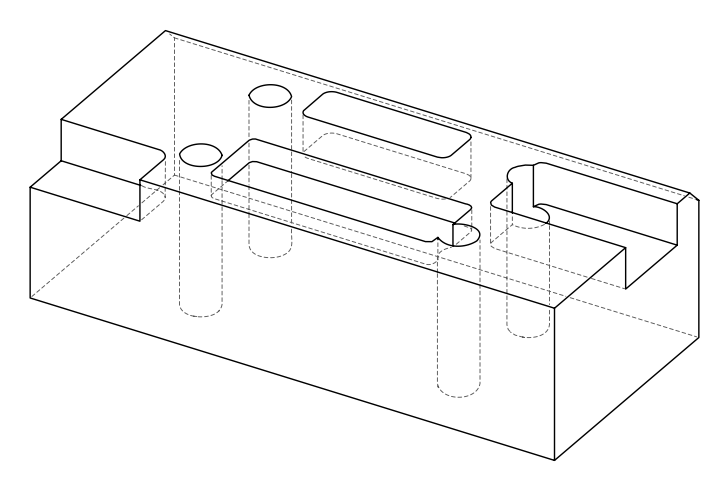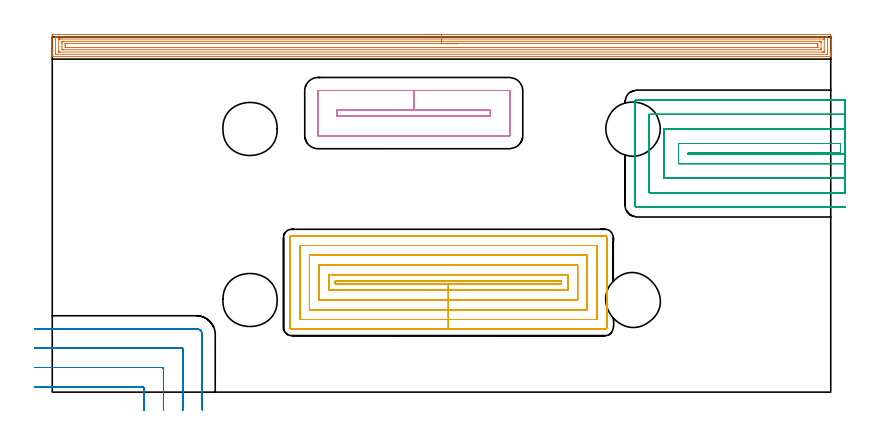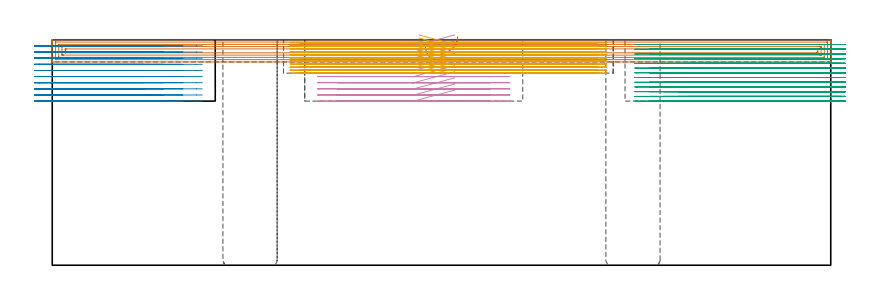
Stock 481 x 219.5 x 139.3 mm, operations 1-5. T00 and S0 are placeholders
(PLAN: 9 operations, 5 tool changes, 170.3 min)
(1 AREA_MILL | FG_CHAMFER_SURFACE | UGT0205_001 | 19.53 min | 45138 mm3)
(2 MILL_CORNER_NOTCH_RECTANGULAR | CORNER_NOTCH_RECTANGULAR | NXT0201_012 | Follow Part, ap 4, ae 75% | 10.47 min | 179042 mm3)
(3 MILL_OPEN_POCKET | POCKET_OPEN | NXT0201_011 | Follow Part, ap 3, ae 75% | 40.2 min | 376829 mm3)
(4 MILL_RECTANGULAR_POCKET | POCKET_RECTANGULAR_STRAIGHT | NXT0201_012 | Follow Part, ap 4, ae 75% | 11.15 min | 222453 mm3)
(5 MILL_RECTANGULAR_POCKET_1 | POCKET_RECTANGULAR_STRAIGHT_1 | NXT0201_009 | Follow Part, ap 2, ae 75% | 52.88 min | 275284 mm3)
(6 MILL_THROUGH_HOLE_FROM_SOLID_MATERIAL | STEP1HOLE | NXT0201_007 | Circular | 9.03 min | 122322 mm3)
(7 MILL_THROUGH_HOLE_FROM_SOLID_MATERIAL_1 | STEP1HOLE_1 | NXT0201_007 | Circular | 9.03 min | 120805 mm3)
(8 MILL_THROUGH_HOLE_FROM_SOLID_MATERIAL_2 | STEP1HOLE_2 | NXT0201_007 | Circular | 9.03 min | 122292 mm3)
(9 MILL_THROUGH_HOLE_FROM_SOLID_MATERIAL_3 | STEP1HOLE_3 | NXT0201_007 | Circular | 9.03 min | 99488 mm3)
(TOOL UGT0205_001 | Chamfer Mill 20 x 3 x 45 deg. | D20 FL50 Z2)
(TOOL NXT0201_012 | ENDMILL 16mm [2P460-1600-NA 1630] | D16 FL38 Z6)
(TOOL NXT0201_011 | ENDMILL 12mm [2P460-1200-NA 1630] | D12 FL38 Z6)
(TOOL NXT0201_009 | ENDMILL 8mm [2P460-0800-NA 1630] | D8 FL26 Z6)
(TOOL NXT0201_007 | ENDMILL 25mm [R216.25-25050GCK54P 1620] | D25 R3 FL54 Z5)
(OP 1 AREA_MILL)
G17 G21 G94 G90
T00 M6
G54
G17 G0 G90 X230.5 Y221. S1061 M3
G43 Z149.3 H0
Z135.6
G94 G1 X230.538 Z134.729 F250.
X230.652 Z133.864
X230.841 Z133.012
X231.103 Z132.18
X231.437 Z131.374
X231.84 Z130.6
X232.308 Z129.864
X232.84 Z129.172
X233.429 Z128.529
X234.072 Z127.94
X234.764 Z127.409
X235.5 Z126.94
X236.274 Z126.537
X237.08 Z126.203
X237.912 Z125.941
X238.764 Z125.752
X239.628 Z125.638
X240.5 Z125.6
X480.381
X480.673 Y220.997 Z125.602
X480.99 Y220.992 Z125.606
X481. Y220.67 Z125.927
Y210.581 Z136.014
Y209.14 Z137.456
Y208.796 Z137.799
Y208.108 Z138.491
Y207.765 Z138.834
Y207.36 Z139.231
Y207.32 Z139.271
X480.992 Y207.302 Z139.288
X480.828 Y207.3 Z139.3
X0.172
X0.01 Y207.303 Z139.288
X0.007 Y207.358 Z139.233
X0. Y207.765 Z138.834
Y208.108 Z138.491
Y208.796 Z137.799
Y210.032 Z136.565
Y210.581 Z136.014
Y211.199 Z135.397
Y220.396 Z126.201
X0.002 Y220.672 Z125.925
X0.01 Y220.992 Z125.606
X0.329 Y220.999 Z125.599
X240.5 Y221. Z125.6
Y219.586 Z127.014
X478.676 Y219.585 Z127.015
X478.84 Y219.583 Z127.017
X478.948 Y219.579 Z127.021
X478.991 Y219.573 Z127.027
X478.994 Y219.561 Z127.039
X478.997 Y219.504 Z127.096
X479. Y219.099 Z127.501
Y209.283 Z137.317
X478.997 Y208.796 Z137.804
X478.994 Y208.746 Z137.854
X478.991 Y208.727 Z137.874
X478.921 Y208.721 Z137.879
X478.758 Y208.716 Z137.884
X478.676 Y208.714 Z137.886
X2.324 Y208.715 Z137.885
X2.16 Y208.717 Z137.883
X2.052 Y208.721 Z137.879
X2.009 Y208.727 Z137.873
X2.006 Y208.739 Z137.861
X2.003 Y208.796 Z137.804
X2. Y209.201 Z137.399
Y219.017 Z127.583
X2.003 Y219.504 Z127.096
X2.006 Y219.554 Z127.046
X2.009 Y219.573 Z127.027
X2.079 Y219.579 Z127.021
X2.242 Y219.584 Z127.016
X2.324 Y219.585 Z127.015
X240.5 Y219.586 Z127.014
Y218.171 Z128.429
X476.807
X476.958 Y218.17 Z128.43
X476.983 Y218.168 Z128.432
X476.989 Y218.166 Z128.434
X476.993 Y218.142 Z128.458
X476.998 Y218.04 Z128.56
X477. Y217.912 Z128.688
Y217.719 Z128.881
X476.999 Y210.389 Z136.211
X476.993 Y210.196 Z136.404
X476.99 Y210.145 Z136.455
X476.973 Y210.135 Z136.465
X476.92 Y210.132 Z136.468
X476.807 Y210.13 Z136.47
X476.367 Y210.129 Z136.471
X475.914 Y210.128 Z136.472
X4.192 Y210.129 Z136.471
X4.042 Y210.13 Z136.47
X4.017 Y210.132 Z136.468
X4.011 Y210.134 Z136.466
X4.007 Y210.158 Z136.442
X4.002 Y210.26 Z136.34
X4. Y210.773 Z135.827
X4.001 Y217.911 Z128.689
X4.007 Y218.104 Z128.496
X4.01 Y218.155 Z128.445
X4.027 Y218.165 Z128.435
X4.08 Y218.168 Z128.432
X4.192 Y218.17 Z128.43
X4.633 Y218.171 Z128.429
X5.086
X240.5
Y216.757 Z129.843
X474.197
X474.957 Y216.75 Z129.85
X474.99 Y216.745 Z129.855
X474.995 Y216.698 Z129.902
X474.998 Y216.592 Z130.008
X475. Y216.38 Z130.22
Y215.955 Z130.645
Y212.386 Z134.214
Y211.929 Z134.671
X474.998 Y211.712 Z134.888
X474.994 Y211.603 Z134.997
X474.99 Y211.554 Z135.046
X474.944 Y211.549 Z135.051
X474.127 Y211.543 Z135.057
X474.057
X6.803
X6.043 Y211.55 Z135.05
X6.01 Y211.555 Z135.045
X6.005 Y211.602 Z134.998
X6.002 Y211.708 Z134.892
X6. Y213.258 Z133.342
Y215.914 Z130.686
Y216.37 Z130.23
X6.002 Y216.588 Z130.012
X6.005 Y216.697 Z129.903
X6.01 Y216.746 Z129.854
X6.056 Y216.751 Z129.849
X6.873 Y216.757 Z129.843
X6.943
X240.5
Y215.343 Z131.257
X472.34 Y215.342 Z131.258
X472.937 Y215.339 Z131.261
X472.977 Y215.336 Z131.264
X472.99 Y215.328 Z131.272
X472.996 Y215.28 Z131.32
X472.998 Y215.042 Z131.558
X473. Y214.384 Z132.216
Y213.258 Z133.342
X472.999 Y213.093 Z133.507
X472.998 Y213.011 Z133.589
X472.994 Y212.97 Z133.63
X472.991 Y212.965 Z133.635
X472.981 Y212.962 Z133.638
X472.943 Y212.96 Z133.64
X472.641 Y212.957 Z133.643
X8.66 Y212.958 Z133.642
X8.063 Y212.961 Z133.639
X8.023 Y212.964 Z133.636
X8.01 Y212.971 Z133.629
X8.004 Y213.02 Z133.58
X8.002 Y213.258 Z133.342
X8. Y213.916 Z132.684
Y215.042 Z131.558
X8.001 Y215.207 Z131.393
X8.002 Y215.289 Z131.311
X8.006 Y215.33 Z131.27
X8.009 Y215.335 Z131.265
X8.019 Y215.338 Z131.262
X8.057 Y215.34 Z131.26
X8.359 Y215.343 Z131.257
X240.5
X241.372 Z131.295
X242.236 Z131.409
X243.088 Z131.598
X243.92 Z131.86
X244.726 Z132.194
X245.5 Z132.597
X246.236 Z133.065
X246.928 Z133.596
X247.571 Z134.186
X248.16 Z134.829
X248.692 Z135.521
X249.16 Z136.257
X249.563 Z137.031
X249.897 Z137.837
X250.159 Z138.669
X250.348 Z139.52
X250.462 Z140.385
X250.5 Z141.257
G0 Z149.3
M5
M2
(OP 2 MILL_CORNER_NOTCH_RECTANGULAR)
G17 G21 G94 G90
T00 M6
G54
G17 G0 G90 X56.7 Y-11. S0 M3
G43 Z149.3 H1
Z135.51
G94 G1 Y-8. F250.
Y2.405 F500.
G3 X55.905 Y3.2 R0.8
G1 X-8.
X-11. F250.
G0 Z149.3
X68.7 Y-11.
Z135.51
G1 Y-8.
Y14.405 F500.
G3 X67.905 Y15.2 R0.8
G1 X-8.
X-11. F250.
G0 Z149.3
X80.7 Y-11.
Z135.51
G1 Y-8.
Y26.404 F500.
G3 X79.904 Y27.2 R0.8
G1 X-8.
X-11. F250.
G0 Z149.3
X92.7 Y-11.
Z135.51
G1 Y-8.
Y35.5 F500.
G3 X89. Y39.2 R3.7
G1 X-8.
X-11. F250.
G0 Z149.3
X56.7 Y-11.
Z131.72
G1 Y-8.
Y2.405 F500.
G3 X55.905 Y3.2 R0.8
G1 X-8.
X-11. F250.
G0 Z149.3
X68.7 Y-11.
Z131.72
G1 Y-8.
Y14.405 F500.
G3 X67.905 Y15.2 R0.8
G1 X-8.
X-11. F250.
G0 Z149.3
X80.7 Y-11.
Z131.72
G1 Y-8.
Y26.405 F500.
G3 X79.905 Y27.2 R0.8
G1 X-8.
X-11. F250.
G0 Z149.3
X92.7 Y-11.
Z131.72
G1 Y-8.
Y35.5 F500.
G3 X89. Y39.2 R3.7
G1 X-8.
X-11. F250.
G0 Z149.3
X56.7 Y-11.
Z127.93
G1 Y-8.
Y2.405 F500.
G3 X55.905 Y3.2 R0.8
G1 X-8.
X-11. F250.
G0 Z149.3
X68.7 Y-11.
Z127.93
G1 Y-8.
Y14.405 F500.
G3 X67.905 Y15.2 R0.8
G1 X-8.
X-11. F250.
G0 Z149.3
X80.7 Y-11.
Z127.93
G1 Y-8.
Y26.405 F500.
G3 X79.905 Y27.2 R0.8
G1 X-8.
X-11. F250.
G0 Z149.3
X92.7 Y-11.
Z127.93
G1 Y-8.
Y35.5 F500.
G3 X89. Y39.2 R3.7
G1 X-8.
X-11. F250.
G0 Z149.3
X56.7 Y-11.
Z124.14
G1 Y-8.
Y2.405 F500.
G3 X55.905 Y3.2 R0.8
G1 X-8.
X-11. F250.
G0 Z149.3
X68.7 Y-11.
Z124.14
G1 Y-8.
Y14.405 F500.
G3 X67.905 Y15.2 R0.8
G1 X-8.
X-11. F250.
G0 Z149.3
X80.7 Y-11.
Z124.14
G1 Y-8.
Y26.404 F500.
G3 X79.904 Y27.2 R0.8
G1 X-8.
X-11. F250.
G0 Z149.3
X92.7 Y-11.
Z124.14
G1 Y-8.
Y35.5 F500.
G3 X89. Y39.2 R3.7
G1 X-8.
X-11. F250.
G0 Z149.3
X56.7 Y-11.
Z120.35
G1 Y-8.
Y2.405 F500.
G3 X55.905 Y3.2 R0.8
G1 X-8.
X-11. F250.
G0 Z149.3
X68.7 Y-11.
Z120.35
G1 Y-8.
Y14.405 F500.
G3 X67.905 Y15.2 R0.8
G1 X-8.
X-11. F250.
G0 Z149.3
X80.7 Y-11.
Z120.35
G1 Y-8.
Y26.405 F500.
G3 X79.905 Y27.2 R0.8
G1 X-8.
X-11. F250.
G0 Z149.3
X92.7 Y-11.
Z120.35
G1 Y-8.
Y35.5 F500.
G3 X89. Y39.2 R3.7
G1 X-8.
X-11. F250.
G0 Z149.3
X56.7 Y-11.
Z116.56
G1 Y-8.
Y2.405 F500.
G3 X55.905 Y3.2 R0.8
G1 X-8.
X-11. F250.
G0 Z149.3
X68.7 Y-11.
Z116.56
G1 Y-8.
Y14.405 F500.
G3 X67.905 Y15.2 R0.8
G1 X-8.
X-11. F250.
G0 Z149.3
X80.7 Y-11.
Z116.56
G1 Y-8.
Y26.405 F500.
G3 X79.905 Y27.2 R0.8
G1 X-8.
X-11. F250.
G0 Z149.3
X92.7 Y-11.
Z116.56
G1 Y-8.
Y35.5 F500.
G3 X89. Y39.2 R3.7
G1 X-8.
X-11. F250.
G0 Z149.3
X56.7 Y-11.
Z112.77
G1 Y-8.
Y2.405 F500.
G3 X55.905 Y3.2 R0.8
G1 X-8.
X-11. F250.
G0 Z149.3
X68.7 Y-11.
Z112.77
G1 Y-8.
Y14.405 F500.
G3 X67.905 Y15.2 R0.8
G1 X-8.
X-11. F250.
G0 Z149.3
X80.7 Y-11.
Z112.77
G1 Y-8.
Y26.405 F500.
G3 X79.905 Y27.2 R0.8
G1 X-8.
X-11. F250.
G0 Z149.3
X92.7 Y-11.
Z112.77
G1 Y-8.
Y35.5 F500.
G3 X89. Y39.2 R3.7
G1 X-8.
X-11. F250.
G0 Z149.3
X56.7 Y-11.
Z108.98
G1 Y-8.
Y2.405 F500.
G3 X55.905 Y3.2 R0.8
G1 X-8.
X-11. F250.
G0 Z149.3
X68.7 Y-11.
Z108.98
G1 Y-8.
Y14.405 F500.
G3 X67.905 Y15.2 R0.8
G1 X-8.
X-11. F250.
G0 Z149.3
X80.7 Y-11.
Z108.98
G1 Y-8.
Y26.405 F500.
G3 X79.905 Y27.2 R0.8
G1 X-8.
X-11. F250.
G0 Z149.3
X92.7 Y-11.
Z108.98
G1 Y-8.
Y35.5 F500.
G3 X89. Y39.2 R3.7
G1 X-8.
X-11. F250.
G0 Z149.3
X56.7 Y-11.
Z105.19
G1 Y-8.
Y2.405 F500.
G3 X55.905 Y3.2 R0.8
G1 X-8.
X-11. F250.
G0 Z149.3
X68.7 Y-11.
Z105.19
G1 Y-8.
Y14.405 F500.
G3 X67.905 Y15.2 R0.8
G1 X-8.
X-11. F250.
G0 Z149.3
X80.7 Y-11.
Z105.19
G1 Y-8.
Y26.405 F500.
G3 X79.905 Y27.2 R0.8
G1 X-8.
X-11. F250.
G0 Z149.3
X92.7 Y-11.
Z105.19
G1 Y-8.
Y35.5 F500.
G3 X89. Y39.2 R3.7
G1 X-8.
X-11. F250.
G0 Z149.3
X56.7 Y-11.
Z101.4
G1 Y-8.
Y2.405 F500.
G3 X55.905 Y3.2 R0.8
G1 X-8.
X-11. F250.
G0 Z149.3
X68.7 Y-11.
Z101.4
G1 Y-8.
Y14.405 F500.
G3 X67.905 Y15.2 R0.8
G1 X-8.
X-11. F250.
G0 Z149.3
X80.7 Y-11.
Z101.4
G1 Y-8.
Y26.405 F500.
G3 X79.905 Y27.2 R0.8
G1 X-8.
X-11. F250.
G0 Z149.3
X92.7 Y-11.
Z101.4
G1 Y-8.
Y35.5 F500.
G3 X89. Y39.2 R3.7
G1 X-8.
X-11. F250.
G0 Z149.3
M5
M2
(OP 3 MILL_OPEN_POCKET)
G17 G21 G94 G90
T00 M6
G54
G17 G0 G90 X490. Y147.2 S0 M3
G43 Z149.3 H1
Z136.385
G94 G1 X487. F250.
X392.9 F500.
Y147.6
X487.
Y153.6
X386.9
Y141.2
X487.
X490. F250.
Y162.6
X487.
X377.9 F500.
Y132.2
X487.
X490. F250.
Y171.6
X487.
X368.9 F500.
Y123.2
X487.
X490. F250.
Y180.6
X487.
X361.2 F500.
G3 X359.9 Y179.3 R1.3
G1 Y115.5
G3 X361.2 Y114.2 R1.3
G1 X487.
X490. F250.
G0 Y147.2 Z133.469
G1 X487.
X392.9 F500.
Y147.6
X487.
Y153.6
X386.9
Y141.2
X487.
X490. F250.
Y162.6
X487.
X377.9 F500.
Y132.2
X487.
X490. F250.
Y171.6
X487.
X368.9 F500.
Y123.2
X487.
X490. F250.
Y180.6
X487.
X361.2 F500.
G3 X359.9 Y179.3 R1.3
G1 Y115.5
G3 X361.2 Y114.2 R1.3
G1 X487.
X490. F250.
G0 Y147.2 Z130.554
G1 X487.
X392.9 F500.
Y147.6
X487.
Y153.6
X386.9
Y141.2
X487.
X490. F250.
Y162.6
X487.
X377.9 F500.
Y132.2
X487.
X490. F250.
Y171.6
X487.
X368.9 F500.
Y123.2
X487.
X490. F250.
Y180.6
X487.
X361.2 F500.
G3 X359.9 Y179.3 R1.3
G1 Y115.5
G3 X361.2 Y114.2 R1.3
G1 X487.
X490. F250.
G0 Y147.2 Z127.638
G1 X487.
X392.9 F500.
Y147.6
X487.
Y153.6
X386.9
Y141.2
X487.
X490. F250.
Y162.6
X487.
X377.9 F500.
Y132.2
X487.
X490. F250.
Y171.6
X487.
X368.9 F500.
Y123.2
X487.
X490. F250.
Y180.6
X487.
X361.2 F500.
G3 X359.9 Y179.3 R1.3
G1 Y115.5
G3 X361.2 Y114.2 R1.3
G1 X487.
X490. F250.
G0 Y147.2 Z124.723
G1 X487.
X392.9 F500.
Y147.6
X487.
Y153.6
X386.9
Y141.2
X487.
X490. F250.
Y162.6
X487.
X377.9 F500.
Y132.2
X487.
X490. F250.
Y171.6
X487.
X368.9 F500.
Y123.2
X487.
X490. F250.
Y180.6
X487.
X361.2 F500.
G3 X359.9 Y179.3 R1.3
G1 Y115.5
G3 X361.2 Y114.2 R1.3
G1 X487.
X490. F250.
G0 Y147.2 Z121.808
G1 X487.
X392.9 F500.
Y147.6
X487.
Y153.6
X386.9
Y141.2
X487.
X490. F250.
Y162.6
X487.
X377.9 F500.
Y132.2
X487.
X490. F250.
Y171.6
X487.
X368.9 F500.
Y123.2
X487.
X490. F250.
Y180.6
X487.
X361.2 F500.
G3 X359.9 Y179.3 R1.3
G1 Y115.5
G3 X361.2 Y114.2 R1.3
G1 X487.
X490. F250.
G0 Y147.2 Z118.892
G1 X487.
X392.9 F500.
Y147.6
X487.
Y153.6
X386.9
Y141.2
X487.
X490. F250.
Y162.6
X487.
X377.9 F500.
Y132.2
X487.
X490. F250.
Y171.6
X487.
X368.9 F500.
Y123.2
X487.
X490. F250.
Y180.6
X487.
X361.2 F500.
G3 X359.9 Y179.3 R1.3
G1 Y115.5
G3 X361.2 Y114.2 R1.3
G1 X487.
X490. F250.
G0 Y147.2 Z115.977
G1 X487.
X392.9 F500.
Y147.6
X487.
Y153.6
X386.9
Y141.2
X487.
X490. F250.
Y162.6
X487.
X377.9 F500.
Y132.2
X487.
X490. F250.
Y171.6
X487.
X368.9 F500.
Y123.2
X487.
X490. F250.
Y180.6
X487.
X361.2 F500.
G3 X359.9 Y179.3 R1.3
G1 Y115.5
G3 X361.2 Y114.2 R1.3
G1 X487.
X490. F250.
G0 Y147.2 Z113.062
G1 X487.
X392.9 F500.
Y147.6
X487.
Y153.6
X386.9
Y141.2
X487.
X490. F250.
Y162.6
X487.
X377.9 F500.
Y132.2
X487.
X490. F250.
Y171.6
X487.
X368.9 F500.
Y123.2
X487.
X490. F250.
Y180.6
X487.
X361.2 F500.
G3 X359.9 Y179.3 R1.3
G1 Y115.5
G3 X361.2 Y114.2 R1.3
G1 X487.
X490. F250.
G0 Y147.2 Z110.146
G1 X487.
X392.9 F500.
Y147.6
X487.
Y153.6
X386.9
Y141.2
X487.
X490. F250.
Y162.6
X487.
X377.9 F500.
Y132.2
X487.
X490. F250.
Y171.6
X487.
X368.9 F500.
Y123.2
X487.
X490. F250.
Y180.6
X487.
X361.2 F500.
G3 X359.9 Y179.3 R1.3
G1 Y115.5
G3 X361.2 Y114.2 R1.3
G1 X487.
X490. F250.
G0 Y147.2 Z107.231
G1 X487.
X392.9 F500.
Y147.6
X487.
Y153.6
X386.9
Y141.2
X487.
X490. F250.
Y162.6
X487.
X377.9 F500.
Y132.2
X487.
X490. F250.
Y171.6
X487.
X368.9 F500.
Y123.2
X487.
X490. F250.
Y180.6
X487.
X361.2 F500.
G3 X359.9 Y179.3 R1.3
G1 Y115.5
G3 X361.2 Y114.2 R1.3
G1 X487.
X490. F250.
G0 Y147.2 Z104.315
G1 X487.
X392.9 F500.
Y147.6
X487.
Y153.6
X386.9
Y141.2
X487.
X490. F250.
Y162.6
X487.
X377.9 F500.
Y132.2
X487.
X490. F250.
Y171.6
X487.
X368.9 F500.
Y123.2
X487.
X490. F250.
Y180.6
X487.
X361.2 F500.
G3 X359.9 Y179.3 R1.3
G1 Y115.5
G3 X361.2 Y114.2 R1.3
G1 X487.
X490. F250.
G0 Y147.2 Z101.4
G1 X487.
X392.9 F500.
Y147.6
X487.
Y153.6
X386.9
Y141.2
X487.
X490. F250.
Y162.6
X487.
X377.9 F500.
Y132.2
X487.
X490. F250.
Y171.6
X487.
X368.9 F500.
Y123.2
X487.
X490. F250.
Y180.6
X487.
X361.2 F500.
G3 X359.9 Y179.3 R1.3
G1 Y115.5
G3 X361.2 Y114.2 R1.3
G1 X487.
X490. F250.
G0 Z149.3
M5
M2
(OP 4 MILL_RECTANGULAR_POCKET)
G17 G21 G94 G90
T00 M6
G54
G17 G0 G90 X248.691 Y174.4 S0 M3
G43 Z149.3 H1
Z142.3
G94 G1 X223.35 Z135.51 F250.
X176. F500.
Y170.4
X270.7
Y174.4
X223.35
Y186.4
X164.3
G3 X164. Y186.1 R0.3
G1 Y158.7
G3 X164.3 Y158.4 R0.3
G1 X282.4
G3 X282.7 Y158.7 R0.3
G1 Y186.1
G3 X282.4 Y186.4 R0.3
G1 X223.35
X222.35
G0 X248.691 Y174.4 Z138.51
G1 X223.35 Z131.72 F250.
X176. F500.
Y170.4
X270.7
Y174.4
X223.35
Y186.4
X164.3
G3 X164. Y186.1 R0.3
G1 Y158.7
G3 X164.3 Y158.4 R0.3
G1 X282.4
G3 X282.7 Y158.7 R0.3
G1 Y186.1
G3 X282.4 Y186.4 R0.3
G1 X223.35
X222.35
G0 X248.691 Y174.4 Z134.72
G1 X223.35 Z127.93 F250.
X176. F500.
Y170.4
X270.7
Y174.4
X223.35
Y186.4
X164.3
G3 X164. Y186.1 R0.3
G1 Y158.7
G3 X164.3 Y158.4 R0.3
G1 X282.4
G3 X282.7 Y158.7 R0.3
G1 Y186.1
G3 X282.4 Y186.4 R0.3
G1 X223.35
X222.35
G0 X248.691 Y174.4 Z130.93
G1 X223.35 Z124.14 F250.
X176. F500.
Y170.4
X270.7
Y174.4
X223.35
Y186.4
X164.3
G3 X164. Y186.1 R0.3
G1 Y158.7
G3 X164.3 Y158.4 R0.3
G1 X282.4
G3 X282.7 Y158.7 R0.3
G1 Y186.1
G3 X282.4 Y186.4 R0.3
G1 X223.35
X222.35
G0 X248.691 Y174.4 Z127.14
G1 X223.35 Z120.35 F250.
X176. F500.
Y170.4
X270.7
Y174.4
X223.35
Y186.4
X164.3
G3 X164. Y186.1 R0.3
G1 Y158.7
G3 X164.3 Y158.4 R0.3
G1 X282.4
G3 X282.7 Y158.7 R0.3
G1 Y186.1
G3 X282.4 Y186.4 R0.3
G1 X223.35
X222.35
G0 X248.691 Y174.4 Z123.35
G1 X223.35 Z116.56 F250.
X176. F500.
Y170.4
X270.7
Y174.4
X223.35
Y186.4
X164.3
G3 X164. Y186.1 R0.3
G1 Y158.7
G3 X164.3 Y158.4 R0.3
G1 X282.4
G3 X282.7 Y158.7 R0.3
G1 Y186.1
G3 X282.4 Y186.4 R0.3
G1 X223.35
X222.35
G0 X248.691 Y174.4 Z119.56
G1 X223.35 Z112.77 F250.
X176. F500.
Y170.4
X270.7
Y174.4
X223.35
Y186.4
X164.3
G3 X164. Y186.1 R0.3
G1 Y158.7
G3 X164.3 Y158.4 R0.3
G1 X282.4
G3 X282.7 Y158.7 R0.3
G1 Y186.1
G3 X282.4 Y186.4 R0.3
G1 X223.35
X222.35
G0 X248.691 Y174.4 Z115.77
G1 X223.35 Z108.98 F250.
X176. F500.
Y170.4
X270.7
Y174.4
X223.35
Y186.4
X164.3
G3 X164. Y186.1 R0.3
G1 Y158.7
G3 X164.3 Y158.4 R0.3
G1 X282.4
G3 X282.7 Y158.7 R0.3
G1 Y186.1
G3 X282.4 Y186.4 R0.3
G1 X223.35
X222.35
G0 X248.691 Y174.4 Z111.98
G1 X223.35 Z105.19 F250.
X176. F500.
Y170.4
X270.7
Y174.4
X223.35
Y186.4
X164.3
G3 X164. Y186.1 R0.3
G1 Y158.7
G3 X164.3 Y158.4 R0.3
G1 X282.4
G3 X282.7 Y158.7 R0.3
G1 Y186.1
G3 X282.4 Y186.4 R0.3
G1 X223.35
X222.35
G0 X248.691 Y174.4 Z108.19
G1 X223.35 Z101.4 F250.
X176. F500.
Y170.4
X270.7
Y174.4
X223.35
Y186.4
X164.3
G3 X164. Y186.1 R0.3
G1 Y158.7
G3 X164.3 Y158.4 R0.3
G1 X282.4
G3 X282.7 Y158.7 R0.3
G1 Y186.1
G3 X282.4 Y186.4 R0.3
G1 X223.35
X222.35
G0 Z149.3
M5
M2
(OP 5 MILL_RECTANGULAR_POCKET_1)
G17 G21 G94 G90
T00 M6
G54
G17 G0 G90 X226.565 Y66.9 S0 M3
G43 Z149.3 H1
Z142.3
G94 G1 X244.75 Z137.427 F250.
X314.6 F500.
Y68.6
X174.9
Y66.9
X244.75
Y62.9
X318.6
Y72.6
X170.9
Y62.9
X244.75
Y56.9
X324.6
Y78.6
X164.9
Y56.9
X244.75
Y50.9
X330.6
Y84.6
X158.9
Y50.9
X244.75
Y44.9
X336.6
Y90.6
X152.9
Y44.9
X244.75
Y38.9
X341.6
G3 X342.6 Y39.9 R1.
G1 Y95.6
G3 X341.6 Y96.6 R1.
G1 X147.9
G3 X146.9 Y95.6 R1.
G1 Y39.9
G3 X147.9 Y38.9 R1.
G1 X244.75
X245.75
G0 X226.565 Y66.9 Z140.427
G1 X244.75 Z135.554 F250.
X314.6 F500.
Y68.6
X174.9
Y66.9
X244.75
Y62.9
X318.6
Y72.6
X170.9
Y62.9
X244.75
Y56.9
X324.6
Y78.6
X164.9
Y56.9
X244.75
Y50.9
X330.6
Y84.6
X158.9
Y50.9
X244.75
Y44.9
X336.6
Y90.6
X152.9
Y44.9
X244.75
Y38.9
X341.6
G3 X342.6 Y39.9 R1.
G1 Y95.6
G3 X341.6 Y96.6 R1.
G1 X147.9
G3 X146.9 Y95.6 R1.
G1 Y39.9
G3 X147.9 Y38.9 R1.
G1 X244.75
X245.75
G0 X226.565 Y66.9 Z138.554
G1 X244.75 Z133.682 F250.
X314.6 F500.
Y68.6
X174.9
Y66.9
X244.75
Y62.9
X318.6
Y72.6
X170.9
Y62.9
X244.75
Y56.9
X324.6
Y78.6
X164.9
Y56.9
X244.75
Y50.9
X330.6
Y84.6
X158.9
Y50.9
X244.75
Y44.9
X336.6
Y90.6
X152.9
Y44.9
X244.75
Y38.9
X341.6
G3 X342.6 Y39.9 R1.
G1 Y95.6
G3 X341.6 Y96.6 R1.
G1 X147.9
G3 X146.9 Y95.6 R1.
G1 Y39.9
G3 X147.9 Y38.9 R1.
G1 X244.75
X245.75
G0 X226.565 Y66.9 Z136.682
G1 X244.75 Z131.809 F250.
X314.6 F500.
Y68.6
X174.9
Y66.9
X244.75
Y62.9
X318.6
Y72.6
X170.9
Y62.9
X244.75
Y56.9
X324.6
Y78.6
X164.9
Y56.9
X244.75
Y50.9
X330.6
Y84.6
X158.9
Y50.9
X244.75
Y44.9
X336.6
Y90.6
X152.9
Y44.9
X244.75
Y38.9
X341.6
G3 X342.6 Y39.9 R1.
G1 Y95.6
G3 X341.6 Y96.6 R1.
G1 X147.9
G3 X146.9 Y95.6 R1.
G1 Y39.9
G3 X147.9 Y38.9 R1.
G1 X244.75
X245.75
G0 X226.565 Y66.9 Z134.809
G1 X244.75 Z129.936 F250.
X314.6 F500.
Y68.6
X174.9
Y66.9
X244.75
Y62.9
X318.6
Y72.6
X170.9
Y62.9
X244.75
Y56.9
X324.6
Y78.6
X164.9
Y56.9
X244.75
Y50.9
X330.6
Y84.6
X158.9
Y50.9
X244.75
Y44.9
X336.6
Y90.6
X152.9
Y44.9
X244.75
Y38.9
X341.6
G3 X342.6 Y39.9 R1.
G1 Y95.6
G3 X341.6 Y96.6 R1.
G1 X147.9
G3 X146.9 Y95.6 R1.
G1 Y39.9
G3 X147.9 Y38.9 R1.
G1 X244.75
X245.75
G0 X226.565 Y66.9 Z132.936
G1 X244.75 Z128.064 F250.
X314.6 F500.
Y68.6
X174.9
Y66.9
X244.75
Y62.9
X318.6
Y72.6
X170.9
Y62.9
X244.75
Y56.9
X324.6
Y78.6
X164.9
Y56.9
X244.75
Y50.9
X330.6
Y84.6
X158.9
Y50.9
X244.75
Y44.9
X336.6
Y90.6
X152.9
Y44.9
X244.75
Y38.9
X341.6
G3 X342.6 Y39.9 R1.
G1 Y95.6
G3 X341.6 Y96.6 R1.
G1 X147.9
G3 X146.9 Y95.6 R1.
G1 Y39.9
G3 X147.9 Y38.9 R1.
G1 X244.75
X245.75
G0 X226.565 Y66.9 Z131.064
G1 X244.75 Z126.191 F250.
X314.6 F500.
Y68.6
X174.9
Y66.9
X244.75
Y62.9
X318.6
Y72.6
X170.9
Y62.9
X244.75
Y56.9
X324.6
Y78.6
X164.9
Y56.9
X244.75
Y50.9
X330.6
Y84.6
X158.9
Y50.9
X244.75
Y44.9
X336.6
Y90.6
X152.9
Y44.9
X244.75
Y38.9
X341.6
G3 X342.6 Y39.9 R1.
G1 Y95.6
G3 X341.6 Y96.6 R1.
G1 X147.9
G3 X146.9 Y95.6 R1.
G1 Y39.9
G3 X147.9 Y38.9 R1.
G1 X244.75
X245.75
G0 X226.565 Y66.9 Z129.191
G1 X244.75 Z124.318 F250.
X314.6 F500.
Y68.6
X174.9
Y66.9
X244.75
Y62.9
X318.6
Y72.6
X170.9
Y62.9
X244.75
Y56.9
X324.6
Y78.6
X164.9
Y56.9
X244.75
Y50.9
X330.6
Y84.6
X158.9
Y50.9
X244.75
Y44.9
X336.6
Y90.6
X152.9
Y44.9
X244.75
Y38.9
X341.6
G3 X342.6 Y39.9 R1.
G1 Y95.6
G3 X341.6 Y96.6 R1.
G1 X147.9
G3 X146.9 Y95.6 R1.
G1 Y39.9
G3 X147.9 Y38.9 R1.
G1 X244.75
X245.75
G0 X226.565 Y66.9 Z127.318
G1 X244.75 Z122.445 F250.
X314.6 F500.
Y68.6
X174.9
Y66.9
X244.75
Y62.9
X318.6
Y72.6
X170.9
Y62.9
X244.75
Y56.9
X324.6
Y78.6
X164.9
Y56.9
X244.75
Y50.9
X330.6
Y84.6
X158.9
Y50.9
X244.75
Y44.9
X336.6
Y90.6
X152.9
Y44.9
X244.75
Y38.9
X341.6
G3 X342.6 Y39.9 R1.
G1 Y95.6
G3 X341.6 Y96.6 R1.
G1 X147.9
G3 X146.9 Y95.6 R1.
G1 Y39.9
G3 X147.9 Y38.9 R1.
G1 X244.75
X245.75
G0 X226.565 Y66.9 Z125.445
G1 X244.75 Z120.573 F250.
X314.6 F500.
Y68.6
X174.9
Y66.9
X244.75
Y62.9
X318.6
Y72.6
X170.9
Y62.9
X244.75
Y56.9
X324.6
Y78.6
X164.9
Y56.9
X244.75
Y50.9
X330.6
Y84.6
X158.9
Y50.9
X244.75
Y44.9
X336.6
Y90.6
X152.9
Y44.9
X244.75
Y38.9
X341.6
G3 X342.6 Y39.9 R1.
G1 Y95.6
G3 X341.6 Y96.6 R1.
G1 X147.9
G3 X146.9 Y95.6 R1.
G1 Y39.9
G3 X147.9 Y38.9 R1.
G1 X244.75
X245.75
G0 X226.565 Y66.9 Z123.573
G1 X244.75 Z118.7 F250.
X314.6 F500.
Y68.6
X174.9
Y66.9
X244.75
Y62.9
X318.6
Y72.6
X170.9
Y62.9
X244.75
Y56.9
X324.6
Y78.6
X164.9
Y56.9
X244.75
Y50.9
X330.6
Y84.6
X158.9
Y50.9
X244.75
Y44.9
X336.6
Y90.6
X152.9
Y44.9
X244.75
Y38.9
X341.6
G3 X342.6 Y39.9 R1.
G1 Y95.6
G3 X341.6 Y96.6 R1.
G1 X147.9
G3 X146.9 Y95.6 R1.
G1 Y39.9
G3 X147.9 Y38.9 R1.
G1 X244.75
X245.75
G0 Z149.3
M5
M2
